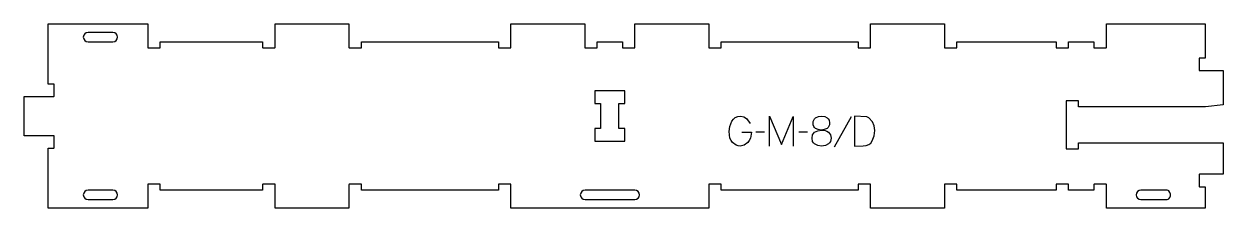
# Model space of a CAD drawing. Header units: millimetres. Extents: x -592 to 616, y -93 to 93.
import ezdxf

# ---------------------------------------------------------------- set-up
doc = ezdxf.new("R2010")
doc.units = ezdxf.units.MM
for name, color, linetype, true_color in [('1_ANYTOOL_1MMDEEP_LABELS_S', 2, 'Continuous', 0xffff00), ('3_ANYTOOL_CUTTHROUGH_INSID', 4, 'Continuous', 0x00ffff), ('4_ANYTOOL_CUTTHROUGH_OUTSI', 5, 'Continuous', 0x0000ff)]:
    doc.layers.add(name, color=color, linetype=linetype, true_color=true_color)

msp = doc.modelspace()

# ---------------------------------------------------------------- linework, layer by layer
at = {"layer": '1_ANYTOOL_1MMDEEP_LABELS_S'}
for p, q in [((241.2, -0.5), (224, -31.2)), ((153.7, -16.1), (144.9, -16.2)), ((197.2, -16.1), (188.4, -16.2))]:
    msp.add_line(p, q, dxfattribs=at)
for points in [[(130.8, -16.2), (140.6, -16.2), (139.6, -22.2), (138.4, -24.5), (136.9, -26.5), (133.2, -29.1), (129.2, -30), (127.1, -29.8), (125.2, -29.2), (121.6, -26.5), (120.1, -24.5), (119, -22), (118.2, -15.5), (118.8, -10.2), (120.8, -5.1), (122.4, -2.8), (124.4, -1.3), (126.9, -0.3), (129.9, 0), (133.1, -0.6), (135.7, -2.3), (139.4, -7.4)], [(158.8, -30), (158.8, 0), (170.8, -28.4), (182.8, -0.1), (182.8, -30)]]:
    msp.add_lwpolyline(points, dxfattribs=at)
for points in [[(211.4, 0), (214.5, -0.4), (217, -1.7), (218, -2.6), (218.8, -3.8), (219.4, -6.8), (219.2, -8.5), (218.7, -9.9), (217.9, -11.2), (216.8, -12.2), (214, -13.5), (211, -13.9), (208, -13.5), (205.3, -12.3), (204.2, -11.4), (203.4, -10.2), (202.9, -8.7), (202.9, -5.3), (203.4, -3.9), (204.2, -2.7), (205.3, -1.7), (208.2, -0.4)], [(244.6, 0), (244.6, -30), (253.1, -29.9), (256.2, -29.6), (258.8, -28.6), (260.8, -27.1), (262.4, -24.9), (264.3, -19.8), (265, -14.3), (264.4, -9.7), (262.5, -5.5), (259, -1.7), (256.9, -0.7)]]:
    msp.add_lwpolyline(points, close=True, dxfattribs=at)
msp.add_lwpolyline([(211.3, -14, -0.182179), (218.2, -16.2), (219.4, -17.4), (220.2, -18.8), (220.9, -22), (220.2, -25.3), (219.4, -26.7), (218.2, -27.9), (215.2, -29.5), (211.3, -30), (207.4, -29.5), (204.3, -27.9), (203.2, -26.7), (202.3, -25.3), (201.7, -22), (202.3, -18.8), (203.2, -17.4), (204.3, -16.2), (207.4, -14.6)], format="xyb", close=True, dxfattribs=at)
at = {"layer": '3_ANYTOOL_CUTTHROUGH_INSID'}
for points in [[(-527.7, 84.5, 1), (-527.7, 75), (-502.7, 75, 1), (-502.7, 84.5)], [(-527.7, -84), (-502.7, -84, 1), (-502.7, -74.5), (-527.7, -74.5, 1)], [(-27, -84), (23, -84, 1), (23, -74.5), (-27, -74.5, 1)], [(533, -84), (558.7, -84), (559.5, -83.9), (560.3, -83.7), (561, -83.2), (562.1, -81.8), (562.7, -80.1), (562.7, -78.4), (562.1, -76.7), (561, -75.3), (560.3, -74.9), (559.5, -74.6), (558.7, -74.5), (533, -74.5, 1)]]:
    msp.add_lwpolyline(points, format="xyb", close=True, dxfattribs=at)
msp.add_lwpolyline([(-11.3, 13), (-11.3, -12.5), (-17.3, -12.5), (-17.3, -25), (13.2, -25), (13.2, -12.5), (7.2, -12.5), (7.2, 13), (13.2, 13), (13.2, 25.5), (-17.3, 25.5), (-17.3, 13)], close=True, dxfattribs=at)
at = {"layer": '4_ANYTOOL_CUTTHROUGH_OUTSI'}
msp.add_lwpolyline([(597.7, 93), (597.7, 58.5), (592, 58.5, 0.414214), (591.7, 58.2), (591.7, 46.2, 0.414214), (592, 46), (615.7, 46), (615.7, 11.5), (598, 9.6), (470.2, 9.6), (470.2, 15.3, 0.414214), (470, 15.6), (458, 15.6, 0.414214), (457.7, 15.3), (457.7, -32.7, 0.414214), (458, -32.9), (470, -32.9, 0.414214), (470.2, -32.7), (470.2, -26.9), (615.7, -26.9), (615.7, -58.5), (592, -58.5, 0.414214), (591.7, -58.8), (591.7, -70.8, 0.414214), (592, -71), (597.7, -71), (597.7, -92.5), (498.2, -92.5), (498.2, -68.8, 0.414214), (498, -68.5), (486, -68.5, 0.414214), (485.7, -68.8), (485.7, -74.5), (460.2, -74.5), (460.2, -68.8, 0.414214), (460, -68.5), (448, -68.5, 0.414214), (447.7, -68.8), (447.7, -74.5), (347.7, -74.5), (347.7, -68.8, 0.414214), (347.5, -68.5), (335.5, -68.5, 0.414214), (335.2, -68.8), (335.2, -92.5), (260.7, -92.5), (260.7, -68.8, 0.414214), (260.5, -68.5), (248.5, -68.5, 0.414214), (248.2, -68.8), (248.2, -74.5), (110.2, -74.5), (110.2, -68.8, 0.414214), (110, -68.5), (98, -68.5, 0.414214), (97.7, -68.8), (97.7, -92.5), (-101.8, -92.5), (-101.8, -68.8, 0.414214), (-102, -68.5), (-114, -68.5, 0.414214), (-114.3, -68.8), (-114.3, -74.5), (-252.3, -74.5), (-252.3, -68.8, 0.414214), (-252.5, -68.5), (-264.5, -68.5, 0.414214), (-264.8, -68.8), (-264.8, -92.5), (-339.3, -92.5), (-339.3, -68.8, 0.414214), (-339.5, -68.5), (-351.5, -68.5, 0.414214), (-351.8, -68.8), (-351.8, -74.5), (-455.1, -74.5), (-455.1, -68.8, 0.414214), (-455.4, -68.5), (-467.4, -68.5, 0.414214), (-467.6, -68.8), (-467.6, -92.5), (-567.9, -92.5), (-567.9, -32.1), (-562.2, -32.1, 0.414214), (-561.9, -31.8), (-561.9, -19.8, 0.414214), (-562.2, -19.6), (-592.2, -19.6), (-592.2, 19.9), (-562.2, 19.9, 0.414214), (-561.9, 20.2), (-561.9, 32.2, 0.414214), (-562.2, 32.4), (-567.9, 32.4), (-567.9, 93), (-467.6, 93), (-467.6, 69.2, 0.414214), (-467.4, 69), (-455.4, 69, 0.414214), (-455.1, 69.2), (-455.1, 75), (-351.8, 75), (-351.8, 69.2, 0.414214), (-351.5, 69), (-339.5, 69, 0.414214), (-339.3, 69.2), (-339.3, 93), (-264.8, 93), (-264.8, 69.2, 0.414214), (-264.5, 69), (-252.5, 69, 0.414214), (-252.3, 69.2), (-252.3, 75), (-114.3, 75), (-114.3, 69.2, 0.414214), (-114, 69), (-102, 69, 0.414214), (-101.8, 69.2), (-101.8, 93), (-27.3, 93), (-27.3, 69.2, 0.414214), (-27, 69), (-15, 69, 0.414214), (-14.8, 69.2), (-14.8, 75), (10.7, 75), (10.7, 69.2, 0.414214), (11, 69), (23, 69, 0.414214), (23.2, 69.2), (23.2, 93), (97.7, 93), (97.7, 69.2, 0.414214), (98, 69), (110, 69, 0.414214), (110.2, 69.2), (110.2, 75), (248.2, 75), (248.2, 69.2, 0.414214), (248.5, 69), (260.5, 69, 0.414214), (260.7, 69.2), (260.7, 93), (335.2, 93), (335.2, 69.2, 0.414214), (335.5, 69), (347.5, 69, 0.414214), (347.7, 69.2), (347.7, 75), (447.7, 75), (447.7, 69.2, 0.414214), (448, 69), (460, 69, 0.414214), (460.2, 69.2), (460.2, 75), (485.7, 75), (485.7, 69.2, 0.414214), (486, 69), (498, 69, 0.414214), (498.2, 69.2), (498.2, 93)], format="xyb", close=True, dxfattribs=at)

doc.saveas('drawing.dxf')
